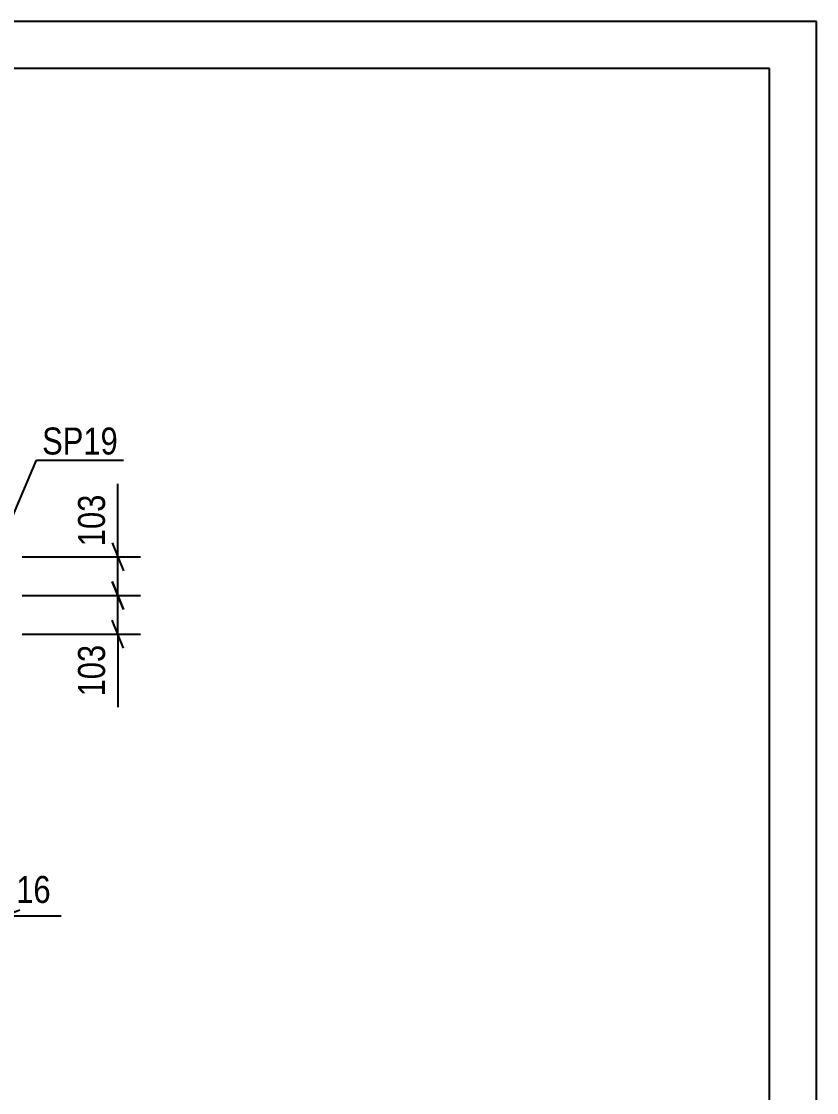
# Model space of a CAD drawing. Header units: millimetres. Extents: x 0 to 841, y 0 to 594.
# Drawn here: x 756.6 to 841, y 480.4 to 594 of the extents above; entities that cross this region are included whole.
import ezdxf

# ---------------------------------------------------------------- set-up
doc = ezdxf.new("R2010")
doc.units = ezdxf.units.MM
doc.styles.add('Arial Narrow', font='ARIALN.TTF', dxfattribs={"height": 0.2})

# ---------------------------------------------------------------- blocks, each defined once
blk = doc.blocks.new('Unknown-122568611-1133')
at = {"color": 5, "linetype": 'Continuous'}
for p, q in [((841, 594), (0, 594)), ((841, 0), (841, 594)), ((836, 589), (5, 589)), ((836, 5), (836, 589))]:
    blk.add_line(p, q, dxfattribs=at)
blk = doc.blocks.new('StraightDimension-122568611-4168 - 3869')
at = {"color": 7, "linetype": 'Continuous'}
for p, q in [((766.85, 537.19), (766.85, 544.93)), ((766.85, 537.19), (766.85, 544.93)), ((766.25, 538.69), (767.45, 535.69)), ((756.72, 537.19), (769.25, 537.19)), ((766.85, 533.09), (766.85, 537.19)), ((767.45, 531.59), (766.25, 534.59)), ((756.72, 533.09), (769.25, 533.09))]:
    blk.add_line(p, q, dxfattribs=at)
at = {"color": 0}
blk.add_wipeout([(766.1, 544.4), (761.9, 544.4), (761.9, 537.72), (766.1, 537.72)], dxfattribs=at)
at = {"color": 3, "style": 'Arial Narrow'}
blk.add_text('103', height=2.863, rotation=90.0002, dxfattribs=at).set_placement((765.5, 538.32))
blk = doc.blocks.new('StraightDimension-122568611-4184 - 3869')
at = {"color": 7, "linetype": 'Continuous'}
for p, q in [((766.25, 534.59), (767.45, 531.59)), ((756.72, 533.09), (769.25, 533.09)), ((766.85, 528.99), (766.85, 533.09)), ((767.45, 527.49), (766.25, 530.49)), ((756.72, 528.99), (769.25, 528.99)), ((766.85, 528.99), (766.85, 521.26)), ((766.85, 528.99), (766.85, 521.26))]:
    blk.add_line(p, q, dxfattribs=at)
at = {"color": 0}
blk.add_wipeout([(766.1, 528.47), (761.9, 528.47), (761.9, 521.78), (766.1, 521.78)], dxfattribs=at)
at = {"color": 3, "style": 'Arial Narrow'}
blk.add_text('103', height=2.863, rotation=90.0002, dxfattribs=at).set_placement((765.5, 522.38))
blk = doc.blocks.new('StraightDimension-122568611-4498 - 3869')
at = {"color": 7, "linetype": 'Continuous'}
for p, q in [((754.31, 525.59), (754.31, 496.72)), ((754.95, 525.59), (754.95, 496.72)), ((752.81, 498.52), (755.81, 499.72)), ((756.45, 499.72), (753.45, 498.52)), ((754.31, 499.12), (754.95, 499.12)), ((754.95, 499.12), (760.86, 499.12)), ((754.95, 499.12), (760.86, 499.12))]:
    blk.add_line(p, q, dxfattribs=at)
at = {"color": 0}
blk.add_wipeout([(760.34, 499.87), (760.34, 504.07), (755.48, 504.07), (755.48, 499.87)], dxfattribs=at)
at = {"color": 3, "style": 'Arial Narrow'}
blk.add_text('16', height=2.863, dxfattribs=at).set_placement((756.08, 500.47))
blk = doc.blocks.new('Mark-122568611-4111 - 3869')
at = {"color": 30, "linetype": 'Continuous'}
for p, q in [((754.49, 538.61), (758.23, 547.45)), ((758.23, 547.45), (767.47, 547.45))]:
    blk.add_line(p, q, dxfattribs=at)
at = {"color": 0}
blk.add_wipeout([(766.87, 548.05), (766.87, 551.05), (758.83, 551.05), (758.83, 548.05)], dxfattribs=at)
blk.add_wipeout([(766.87, 548.05), (766.87, 551.05), (758.83, 551.05), (758.83, 548.05)], dxfattribs=at)
at = {"color": 3, "style": 'Arial Narrow'}
blk.add_text('SP19', height=2.863, dxfattribs=at).set_placement((758.83, 548.05))

msp = doc.modelspace()

# ---------------------------------------------------------------- block references
msp.add_blockref('Unknown-122568611-1133', (0, 0))

# ---------------------------------------------------------------- next in the draw order: block references
msp.add_blockref('StraightDimension-122568611-4168 - 3869', (0, 0))

# ---------------------------------------------------------------- next in the draw order: block references
for name in ['Mark-122568611-4111 - 3869', 'StraightDimension-122568611-4184 - 3869']:
    msp.add_blockref(name, (0, 0))

# ---------------------------------------------------------------- next in the draw order: block references
msp.add_blockref('StraightDimension-122568611-4498 - 3869', (0, 0))

doc.saveas('drawing.dxf')
